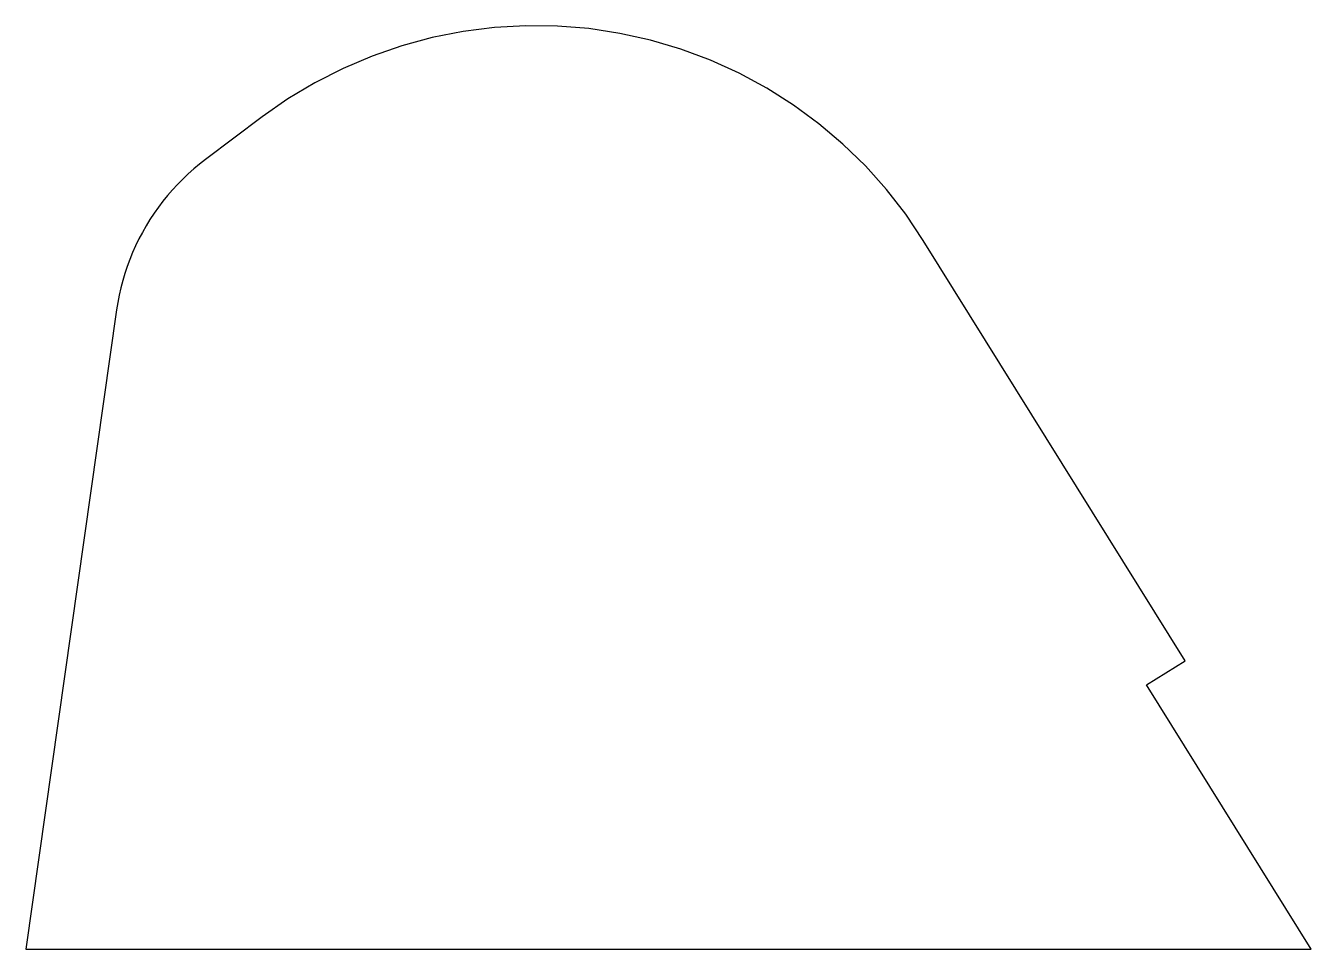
# Model space of a CAD drawing. Extents: x 85 to 424, y 4 to 247.
import ezdxf

# ---------------------------------------------------------------- set-up
doc = ezdxf.new("R2010")
doc.units = 0
doc.layers.get('0').update_dxf_attribs({"linetype": 'CONTINUOUS'})

msp = doc.modelspace()

# ---------------------------------------------------------------- linework, layer by layer
msp.add_lwpolyline([(380.262, 73.6326), (390.447, 79.9768), (321.551, 190.592), (316.928, 197.472), (311.842, 204.017), (306.316, 210.194), (300.377, 215.976), (294.052, 221.334), (287.373, 226.242), (280.372, 230.678), (273.08, 234.62), (265.534, 238.049), (257.769, 240.949), (249.823, 243.306), (241.733, 245.108), (233.537, 246.349), (225.276, 247.02), (216.988, 247.119), (208.713, 246.646), (200.49, 245.603), (192.359, 243.995), (184.358, 241.83), (176.526, 239.117), (168.899, 235.87), (161.516, 232.104), (154.409, 227.838), (147.614, 223.091), (132.684, 211.874), (131.134, 210.669), (129.624, 209.415), (128.156, 208.111), (126.731, 206.76), (125.351, 205.363), (124.018, 203.922), (122.733, 202.438), (121.496, 200.912), (120.311, 199.347), (119.177, 197.744), (118.096, 196.105), (117.07, 194.431), (116.099, 192.725), (115.184, 190.988), (114.326, 189.221), (113.527, 187.428), (112.787, 185.609), (112.107, 183.768), (111.487, 181.904), (110.929, 180.022), (110.432, 178.122), (109.998, 176.208), (109.627, 174.28), (109.319, 172.341), (85.4152, 4.0295), (423.614, 4.0295)], close=True)

doc.saveas('drawing.dxf')
